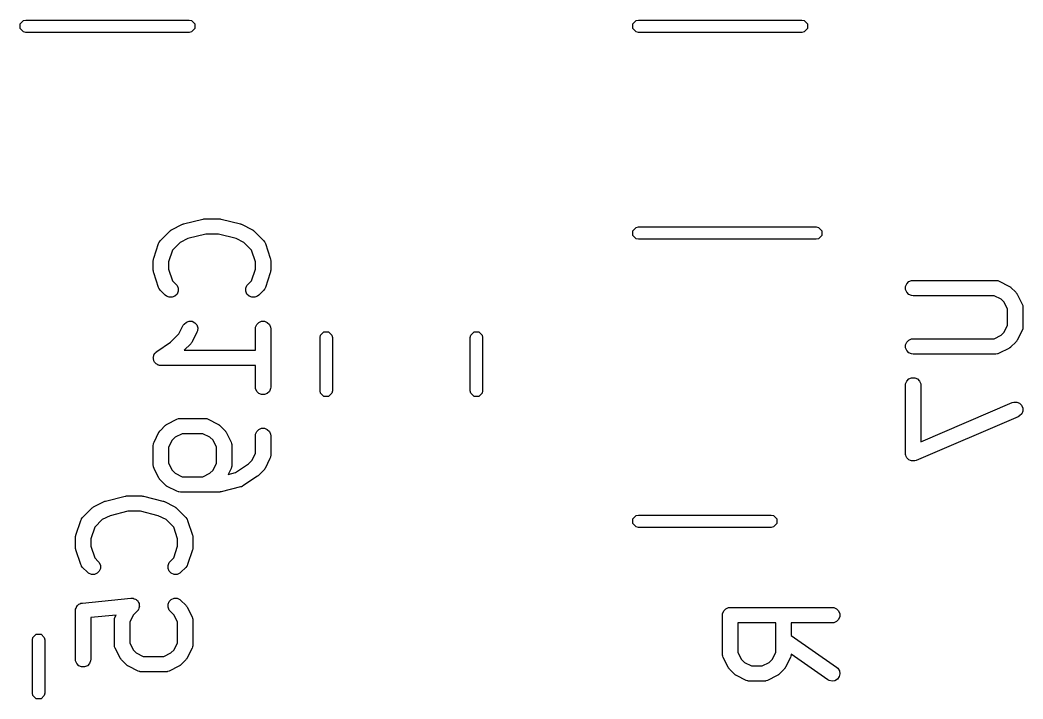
# Model space of a CAD drawing. Header units: inches. Extents: x 0.27 to 2.89, y 0.32 to 2.19.
# Drawn here: x 2.0388 to 2.4254, y 1.3615 to 1.6231 of the extents above; entities that cross this region are included whole.
import ezdxf

# ---------------------------------------------------------------- set-up
doc = ezdxf.new("R2010")
doc.units = ezdxf.units.IN
doc.header["$MEASUREMENT"] = 0
doc.layers.add('BLACK', color=250, linetype='CONTINUOUS')

msp = doc.modelspace()

# ---------------------------------------------------------------- linework, layer by layer
at = {"layer": 'BLACK', "linetype": 'CONTINUOUS'}
for p, q in [((2.03876, 1.62163), (2.04004, 1.62291)), ((2.03876, 1.61982), (2.03876, 1.62163)), ((2.04004, 1.62291), (2.04094, 1.62309)), ((2.04094, 1.62309), (2.10394, 1.62309)), ((2.10394, 1.62309), (2.10484, 1.62291)), ((2.10484, 1.62291), (2.10612, 1.62163)), ((2.10612, 1.62163), (2.10612, 1.61982)), ((2.27498, 1.62163), (2.27626, 1.62291)), ((2.27498, 1.61982), (2.27498, 1.62163)), ((2.27626, 1.62291), (2.27717, 1.62309)), ((2.27717, 1.62309), (2.34016, 1.62309)), ((2.34016, 1.62309), (2.34106, 1.62291)), ((2.34106, 1.62291), (2.34234, 1.62163)), ((2.34234, 1.62163), (2.34234, 1.61982)), ((2.04004, 1.61854), (2.03876, 1.61982)), ((2.04094, 1.61836), (2.04004, 1.61854)), ((2.10394, 1.61836), (2.04094, 1.61836)), ((2.10484, 1.61854), (2.10394, 1.61836)), ((2.10612, 1.61982), (2.10484, 1.61854)), ((2.27626, 1.61854), (2.27498, 1.61982)), ((2.27717, 1.61836), (2.27626, 1.61854)), ((2.34016, 1.61836), (2.27717, 1.61836)), ((2.34106, 1.61854), (2.34016, 1.61836)), ((2.34234, 1.61982), (2.34106, 1.61854)), ((2.09738, 1.54243), (2.10113, 1.54431)), ((2.10113, 1.54431), (2.10117, 1.54432)), ((2.10117, 1.54432), (2.10119, 1.54433)), ((2.10119, 1.54433), (2.10143, 1.54442)), ((2.10143, 1.54442), (2.10167, 1.54451)), ((2.10167, 1.54451), (2.10169, 1.54451)), ((2.10169, 1.54451), (2.10174, 1.54453)), ((2.10174, 1.54453), (2.10924, 1.5464)), ((2.10924, 1.5464), (2.10934, 1.54642)), ((2.10934, 1.54642), (2.10938, 1.54644)), ((2.10938, 1.54644), (2.10959, 1.54646)), ((2.10959, 1.54646), (2.10981, 1.54649)), ((2.10981, 1.54649), (2.10985, 1.54648)), ((2.10985, 1.54648), (2.10995, 1.54649)), ((2.10995, 1.54649), (2.11558, 1.54649)), ((2.11558, 1.54649), (2.11568, 1.54648)), ((2.11568, 1.54648), (2.11572, 1.54649)), ((2.11572, 1.54649), (2.11594, 1.54646)), ((2.11594, 1.54646), (2.11615, 1.54644)), ((2.11615, 1.54644), (2.11619, 1.54642)), ((2.11619, 1.54642), (2.11629, 1.5464)), ((2.11629, 1.5464), (2.12379, 1.54453)), ((2.12379, 1.54453), (2.12383, 1.54451)), ((2.12383, 1.54451), (2.12386, 1.54451)), ((2.12386, 1.54451), (2.1241, 1.54442)), ((2.1241, 1.54442), (2.12434, 1.54433)), ((2.12434, 1.54433), (2.12435, 1.54432)), ((2.12435, 1.54432), (2.1244, 1.54431)), ((2.1244, 1.54431), (2.12815, 1.54243)), ((2.27497, 1.54192), (2.27625, 1.5432)), ((2.27625, 1.5432), (2.27715, 1.54338)), ((2.27715, 1.54338), (2.34565, 1.54338)), ((2.34565, 1.54338), (2.34656, 1.5432)), ((2.34656, 1.5432), (2.34784, 1.54192)), ((2.09287, 1.53813), (2.09662, 1.54188)), ((2.09662, 1.54188), (2.09684, 1.54206)), ((2.09684, 1.54206), (2.09689, 1.54212)), ((2.09689, 1.54212), (2.09698, 1.54218)), ((2.09698, 1.54218), (2.09706, 1.54225)), ((2.09706, 1.54225), (2.09714, 1.54228)), ((2.09714, 1.54228), (2.09738, 1.54243)), ((2.10348, 1.53888), (2.10045, 1.53736)), ((2.11032, 1.54059), (2.10348, 1.53888)), ((2.11521, 1.54059), (2.11032, 1.54059)), ((2.12205, 1.53888), (2.11521, 1.54059)), ((2.12508, 1.53736), (2.12205, 1.53888)), ((2.12815, 1.54243), (2.12839, 1.54228)), ((2.12839, 1.54228), (2.12847, 1.54225)), ((2.12847, 1.54225), (2.12855, 1.54218)), ((2.12855, 1.54218), (2.12864, 1.54212)), ((2.12864, 1.54212), (2.12869, 1.54206)), ((2.12869, 1.54206), (2.12891, 1.54188)), ((2.12891, 1.54188), (2.13266, 1.53813)), ((2.27497, 1.54011), (2.27497, 1.54192)), ((2.27625, 1.53883), (2.27497, 1.54011)), ((2.27715, 1.53865), (2.27625, 1.53883)), ((2.34656, 1.53883), (2.34565, 1.53865)), ((2.34784, 1.54011), (2.34656, 1.53883)), ((2.34784, 1.54192), (2.34784, 1.54011)), ((2.09028, 1.53135), (2.09215, 1.53697)), ((2.09215, 1.53697), (2.09239, 1.5375)), ((2.09239, 1.5375), (2.09246, 1.53758)), ((2.09246, 1.53758), (2.0925, 1.53768)), ((2.0925, 1.53768), (2.09287, 1.53813)), ((2.10045, 1.53736), (2.09754, 1.53445)), ((2.12799, 1.53445), (2.12508, 1.53736)), ((2.13266, 1.53813), (2.13303, 1.53768)), ((2.13303, 1.53768), (2.13307, 1.53758)), ((2.13307, 1.53758), (2.13314, 1.5375)), ((2.13314, 1.5375), (2.13338, 1.53697)), ((2.13338, 1.53697), (2.13525, 1.53135)), ((2.34565, 1.53865), (2.27715, 1.53865)), ((2.09021, 1.53106), (2.09028, 1.53135)), ((2.09754, 1.53445), (2.09603, 1.52994)), ((2.1295, 1.52994), (2.12799, 1.53445)), ((2.13525, 1.53135), (2.13532, 1.53106)), ((2.09013, 1.53042), (2.09016, 1.53071)), ((2.09013, 1.52667), (2.09013, 1.53042)), ((2.09015, 1.53079), (2.09017, 1.53089)), ((2.09016, 1.53071), (2.09015, 1.53079)), ((2.09017, 1.53089), (2.09018, 1.53099)), ((2.09018, 1.53099), (2.09021, 1.53106)), ((2.09603, 1.52994), (2.09603, 1.52715)), ((2.1295, 1.52715), (2.1295, 1.52994)), ((2.13532, 1.53106), (2.13535, 1.53099)), ((2.13535, 1.53099), (2.13536, 1.53089)), ((2.13536, 1.53089), (2.13538, 1.53079)), ((2.13538, 1.53079), (2.13537, 1.53071)), ((2.13537, 1.53071), (2.1354, 1.53042)), ((2.1354, 1.53042), (2.1354, 1.52667)), ((2.09016, 1.52638), (2.09013, 1.52667)), ((2.09015, 1.5263), (2.09016, 1.52638)), ((2.09017, 1.5262), (2.09015, 1.5263)), ((2.09018, 1.52609), (2.09017, 1.5262)), ((2.09021, 1.52602), (2.09018, 1.52609)), ((2.09028, 1.52573), (2.09021, 1.52602)), ((2.09215, 1.52011), (2.09028, 1.52573)), ((2.09603, 1.52715), (2.09754, 1.52264)), ((2.12799, 1.52264), (2.1295, 1.52715)), ((2.13525, 1.52573), (2.13338, 1.52011)), ((2.13532, 1.52602), (2.13525, 1.52573)), ((2.13535, 1.52609), (2.13532, 1.52602)), ((2.13536, 1.5262), (2.13535, 1.52609)), ((2.13538, 1.5263), (2.13536, 1.5262)), ((2.1354, 1.52667), (2.13537, 1.52638)), ((2.13537, 1.52638), (2.13538, 1.5263)), ((2.09239, 1.51958), (2.09215, 1.52011)), ((2.09246, 1.5195), (2.09239, 1.51958)), ((2.0925, 1.5194), (2.09246, 1.5195)), ((2.09754, 1.52264), (2.09892, 1.52126)), ((2.09892, 1.52126), (2.09928, 1.52081)), ((2.09928, 1.52081), (2.09973, 1.51974)), ((2.09973, 1.51974), (2.09973, 1.51859)), ((2.1258, 1.51974), (2.12624, 1.52081)), ((2.1258, 1.51859), (2.1258, 1.51974)), ((2.12624, 1.52081), (2.12661, 1.52126)), ((2.12661, 1.52126), (2.12799, 1.52264)), ((2.13307, 1.5195), (2.13303, 1.5194)), ((2.13314, 1.51958), (2.13307, 1.5195)), ((2.13338, 1.52011), (2.13314, 1.51958)), ((2.38018, 1.52043), (2.38062, 1.5215)), ((2.38018, 1.51928), (2.38018, 1.52043)), ((2.38062, 1.5215), (2.38144, 1.52231)), ((2.38144, 1.52231), (2.3825, 1.52275)), ((2.3825, 1.52275), (2.38308, 1.52281)), ((2.38308, 1.52281), (2.41495, 1.52281)), ((2.41495, 1.52281), (2.41553, 1.52275)), ((2.41553, 1.52275), (2.41562, 1.52271)), ((2.41562, 1.52271), (2.41573, 1.5227)), ((2.41573, 1.5227), (2.41627, 1.5225)), ((2.41627, 1.5225), (2.42002, 1.52062)), ((2.42002, 1.52062), (2.42027, 1.52046)), ((2.42027, 1.52046), (2.42034, 1.52043)), ((2.42034, 1.52043), (2.42042, 1.52037)), ((2.42042, 1.52037), (2.42051, 1.52031)), ((2.42051, 1.52031), (2.42056, 1.52025)), ((2.42056, 1.52025), (2.42079, 1.52007)), ((2.42079, 1.52007), (2.42266, 1.51819)), ((2.09287, 1.51895), (2.0925, 1.5194)), ((2.09474, 1.51708), (2.09287, 1.51895)), ((2.09519, 1.51671), (2.09474, 1.51708)), ((2.09625, 1.51627), (2.09519, 1.51671)), ((2.09741, 1.51627), (2.09625, 1.51627)), ((2.09847, 1.51671), (2.09741, 1.51627)), ((2.09928, 1.51753), (2.09847, 1.51671)), ((2.09973, 1.51859), (2.09928, 1.51753)), ((2.12624, 1.51753), (2.1258, 1.51859)), ((2.12706, 1.51671), (2.12624, 1.51753)), ((2.12812, 1.51627), (2.12706, 1.51671)), ((2.12928, 1.51627), (2.12812, 1.51627)), ((2.13034, 1.51671), (2.12928, 1.51627)), ((2.13079, 1.51708), (2.13034, 1.51671)), ((2.13266, 1.51895), (2.13079, 1.51708)), ((2.13303, 1.5194), (2.13266, 1.51895)), ((2.38062, 1.51821), (2.38018, 1.51928)), ((2.38144, 1.5174), (2.38062, 1.51821)), ((2.3825, 1.51696), (2.38144, 1.5174)), ((2.38308, 1.5169), (2.3825, 1.51696)), ((2.41425, 1.5169), (2.38308, 1.5169)), ((2.41695, 1.51555), (2.41425, 1.5169)), ((2.42266, 1.51819), (2.42285, 1.51797)), ((2.42285, 1.51797), (2.42291, 1.51792)), ((2.42291, 1.51792), (2.42296, 1.51783)), ((2.42296, 1.51783), (2.42303, 1.51775)), ((2.42303, 1.51775), (2.42306, 1.51767)), ((2.42306, 1.51767), (2.42322, 1.51743)), ((2.42322, 1.51743), (2.42509, 1.51368)), ((2.41815, 1.51436), (2.41695, 1.51555)), ((2.4195, 1.51166), (2.41815, 1.51436)), ((2.42509, 1.51368), (2.4253, 1.51314)), ((2.4253, 1.51314), (2.4253, 1.51303)), ((2.4253, 1.51303), (2.42535, 1.51293)), ((2.42535, 1.51293), (2.4254, 1.51236)), ((2.4254, 1.51236), (2.4254, 1.50486)), ((2.4195, 1.50555), (2.4195, 1.51166)), ((2.10003, 1.50217), (2.10169, 1.50549)), ((2.10169, 1.50549), (2.102, 1.50598)), ((2.102, 1.50598), (2.10287, 1.50673)), ((2.10287, 1.50673), (2.10396, 1.5071)), ((2.10396, 1.5071), (2.10511, 1.50702)), ((2.10511, 1.50702), (2.10614, 1.5065)), ((2.10614, 1.5065), (2.10689, 1.50563)), ((2.10689, 1.50563), (2.10726, 1.50454)), ((2.10726, 1.50454), (2.10718, 1.50339)), ((2.1295, 1.50417), (2.12955, 1.50475)), ((2.1295, 1.49587), (2.1295, 1.50417)), ((2.12955, 1.50475), (2.12999, 1.50581)), ((2.12999, 1.50581), (2.13081, 1.50662)), ((2.13081, 1.50662), (2.13187, 1.50707)), ((2.13187, 1.50707), (2.13303, 1.50707)), ((2.13303, 1.50707), (2.13409, 1.50662)), ((2.13409, 1.50662), (2.1349, 1.50581)), ((2.1349, 1.50581), (2.13535, 1.50475)), ((2.13535, 1.50475), (2.1354, 1.50417)), ((2.1354, 1.50417), (2.1354, 1.48167)), ((2.41815, 1.50286), (2.4195, 1.50555)), ((2.4253, 1.50408), (2.42509, 1.50354)), ((2.42535, 1.50428), (2.4253, 1.50418)), ((2.4253, 1.50418), (2.4253, 1.50408)), ((2.4254, 1.50486), (2.42535, 1.50428)), ((2.09682, 1.49897), (2.10003, 1.50217)), ((2.10697, 1.50285), (2.10509, 1.4991)), ((2.10718, 1.50339), (2.10697, 1.50285)), ((2.15444, 1.50079), (2.15462, 1.50169)), ((2.15444, 1.48022), (2.15444, 1.50079)), ((2.15462, 1.50169), (2.1559, 1.50297)), ((2.1559, 1.50297), (2.15771, 1.50297)), ((2.15771, 1.50297), (2.15899, 1.50169)), ((2.15899, 1.50169), (2.15917, 1.50079)), ((2.15917, 1.50079), (2.15917, 1.48022)), ((2.21231, 1.50079), (2.21249, 1.50169)), ((2.21231, 1.48022), (2.21231, 1.50079)), ((2.21249, 1.50169), (2.21377, 1.50297)), ((2.21377, 1.50297), (2.21558, 1.50297)), ((2.21558, 1.50297), (2.21686, 1.50169)), ((2.21686, 1.50169), (2.21704, 1.50079)), ((2.21704, 1.50079), (2.21704, 1.48022)), ((2.38144, 1.49981), (2.3825, 1.50025)), ((2.3825, 1.50025), (2.38308, 1.50031)), ((2.38308, 1.50031), (2.41425, 1.50031)), ((2.41425, 1.50031), (2.41695, 1.50166)), ((2.41695, 1.50166), (2.41815, 1.50286)), ((2.42509, 1.50354), (2.42322, 1.49979)), ((2.09144, 1.49538), (2.09682, 1.49897)), ((2.10454, 1.49833), (2.10208, 1.49587)), ((2.10473, 1.49856), (2.10454, 1.49833)), ((2.10479, 1.49861), (2.10473, 1.49856)), ((2.10484, 1.4987), (2.10479, 1.49861)), ((2.10491, 1.49878), (2.10484, 1.4987)), ((2.10494, 1.49885), (2.10491, 1.49878)), ((2.10509, 1.4991), (2.10494, 1.49885)), ((2.38018, 1.49793), (2.38062, 1.499)), ((2.38018, 1.49678), (2.38018, 1.49793)), ((2.38062, 1.49572), (2.38018, 1.49678)), ((2.38062, 1.499), (2.38144, 1.49981)), ((2.42002, 1.49659), (2.41627, 1.49472)), ((2.42027, 1.49675), (2.42002, 1.49659)), ((2.42034, 1.49678), (2.42027, 1.49675)), ((2.42042, 1.49684), (2.42034, 1.49678)), ((2.42051, 1.4969), (2.42042, 1.49684)), ((2.42056, 1.49696), (2.42051, 1.4969)), ((2.42079, 1.49714), (2.42056, 1.49696)), ((2.42266, 1.49902), (2.42079, 1.49714)), ((2.42285, 1.49925), (2.42266, 1.49902)), ((2.42291, 1.4993), (2.42285, 1.49925)), ((2.42296, 1.49939), (2.42291, 1.4993)), ((2.42303, 1.49947), (2.42296, 1.49939)), ((2.42306, 1.49954), (2.42303, 1.49947)), ((2.42322, 1.49979), (2.42306, 1.49954)), ((2.09013, 1.49292), (2.09018, 1.49321)), ((2.09018, 1.49264), (2.09013, 1.49292)), ((2.09018, 1.4935), (2.0903, 1.49377)), ((2.09018, 1.49321), (2.09018, 1.4935)), ((2.09018, 1.49234), (2.09018, 1.49264)), ((2.0903, 1.49377), (2.09035, 1.49405)), ((2.09035, 1.49405), (2.09051, 1.49429)), ((2.09051, 1.49429), (2.09062, 1.49456)), ((2.09062, 1.49456), (2.09083, 1.49477)), ((2.09083, 1.49477), (2.09099, 1.49501)), ((2.09099, 1.49501), (2.09144, 1.49537)), ((2.09144, 1.49537), (2.09144, 1.49538)), ((2.09144, 1.49538), (2.09144, 1.49538)), ((2.09144, 1.49538), (2.09144, 1.49538)), ((2.10208, 1.49587), (2.1295, 1.49587)), ((2.38144, 1.4949), (2.38062, 1.49572)), ((2.3825, 1.49446), (2.38144, 1.4949)), ((2.38308, 1.4944), (2.3825, 1.49446)), ((2.41495, 1.4944), (2.38308, 1.4944)), ((2.41553, 1.49446), (2.41495, 1.4944)), ((2.41562, 1.4945), (2.41553, 1.49446)), ((2.41573, 1.49451), (2.41562, 1.4945)), ((2.41627, 1.49472), (2.41573, 1.49451)), ((2.09029, 1.49208), (2.09018, 1.49234)), ((2.09035, 1.49179), (2.09029, 1.49208)), ((2.09051, 1.49155), (2.09035, 1.49179)), ((2.09062, 1.49128), (2.09051, 1.49155)), ((2.09083, 1.49108), (2.09062, 1.49128)), ((2.09099, 1.49084), (2.09083, 1.49108)), ((2.09123, 1.49067), (2.09099, 1.49084)), ((2.09144, 1.49047), (2.09123, 1.49067)), ((2.09171, 1.49036), (2.09144, 1.49047)), ((2.09195, 1.49019), (2.09171, 1.49036)), ((2.09223, 1.49014), (2.09195, 1.49019)), ((2.0925, 1.49002), (2.09223, 1.49014)), ((2.09307, 1.48997), (2.0925, 1.49002)), ((2.09308, 1.48997), (2.09307, 1.48997)), ((2.1295, 1.48997), (2.09308, 1.48997)), ((2.09308, 1.48997), (2.09308, 1.48997)), ((2.09308, 1.48997), (2.09308, 1.48997)), ((2.1295, 1.48167), (2.1295, 1.48997)), ((2.38062, 1.484), (2.38144, 1.48481)), ((2.38144, 1.48481), (2.3825, 1.48526)), ((2.3825, 1.48526), (2.38366, 1.48526)), ((2.38366, 1.48526), (2.38472, 1.48481)), ((2.38472, 1.48481), (2.38553, 1.484)), ((2.12955, 1.4811), (2.1295, 1.48167)), ((2.12999, 1.48003), (2.12955, 1.4811)), ((2.13535, 1.4811), (2.1349, 1.48003)), ((2.1354, 1.48167), (2.13535, 1.4811)), ((2.38013, 1.48236), (2.38018, 1.48294)), ((2.38013, 1.45611), (2.38013, 1.48236)), ((2.38018, 1.48294), (2.38062, 1.484)), ((2.38553, 1.484), (2.38598, 1.48294)), ((2.38598, 1.48294), (2.38603, 1.48236)), ((2.38603, 1.48236), (2.38603, 1.46059)), ((2.13081, 1.47922), (2.12999, 1.48003)), ((2.13187, 1.47878), (2.13081, 1.47922)), ((2.13303, 1.47878), (2.13187, 1.47878)), ((2.13409, 1.47922), (2.13303, 1.47878)), ((2.1349, 1.48003), (2.13409, 1.47922)), ((2.15462, 1.47931), (2.15444, 1.48022)), ((2.1559, 1.47804), (2.15462, 1.47931)), ((2.15771, 1.47804), (2.1559, 1.47804)), ((2.15899, 1.47931), (2.15771, 1.47804)), ((2.15917, 1.48022), (2.15899, 1.47931)), ((2.21249, 1.47931), (2.21231, 1.48022)), ((2.21377, 1.47804), (2.21249, 1.47931)), ((2.21558, 1.47804), (2.21377, 1.47804)), ((2.21686, 1.47931), (2.21558, 1.47804)), ((2.21704, 1.48022), (2.21686, 1.47931)), ((2.38603, 1.46059), (2.42129, 1.4757)), ((2.42129, 1.4757), (2.42184, 1.47587)), ((2.42184, 1.47587), (2.42299, 1.47589)), ((2.42299, 1.47589), (2.42406, 1.47546)), ((2.42406, 1.47546), (2.42488, 1.47466)), ((2.42488, 1.47466), (2.42534, 1.4736)), ((2.42534, 1.4736), (2.42535, 1.47244)), ((2.09551, 1.46744), (2.09926, 1.46932)), ((2.09926, 1.46932), (2.0998, 1.46952)), ((2.0998, 1.46952), (2.0999, 1.46953)), ((2.0999, 1.46953), (2.1, 1.46957)), ((2.1, 1.46957), (2.10058, 1.46963)), ((2.10058, 1.46963), (2.10995, 1.46963)), ((2.10995, 1.46963), (2.11053, 1.46957)), ((2.11053, 1.46957), (2.11063, 1.46953)), ((2.11063, 1.46953), (2.11073, 1.46952)), ((2.11073, 1.46952), (2.11127, 1.46932)), ((2.11127, 1.46932), (2.11502, 1.46744)), ((2.42361, 1.47027), (2.38424, 1.4534)), ((2.42412, 1.47055), (2.42361, 1.47027)), ((2.42492, 1.47137), (2.42412, 1.47055)), ((2.42535, 1.47244), (2.42492, 1.47137)), ((2.09287, 1.46501), (2.09474, 1.46689)), ((2.09474, 1.46689), (2.09497, 1.46707)), ((2.09497, 1.46707), (2.09502, 1.46713)), ((2.09502, 1.46713), (2.09511, 1.46719)), ((2.09511, 1.46719), (2.09519, 1.46725)), ((2.09519, 1.46725), (2.09526, 1.46728)), ((2.09526, 1.46728), (2.09551, 1.46744)), ((2.11502, 1.46744), (2.11527, 1.46728)), ((2.11527, 1.46728), (2.11534, 1.46725)), ((2.11534, 1.46725), (2.11542, 1.46719)), ((2.11542, 1.46719), (2.11551, 1.46713)), ((2.11551, 1.46713), (2.11556, 1.46707)), ((2.11556, 1.46707), (2.11579, 1.46689)), ((2.11579, 1.46689), (2.11766, 1.46501)), ((2.12999, 1.46457), (2.13081, 1.46538)), ((2.13081, 1.46538), (2.13187, 1.46582)), ((2.13187, 1.46582), (2.13303, 1.46582)), ((2.13303, 1.46582), (2.13409, 1.46538)), ((2.13409, 1.46538), (2.1349, 1.46457)), ((2.09044, 1.4605), (2.09231, 1.46425)), ((2.09231, 1.46425), (2.09247, 1.46449)), ((2.09247, 1.46449), (2.0925, 1.46457)), ((2.0925, 1.46457), (2.09257, 1.46465)), ((2.09257, 1.46465), (2.09262, 1.46474)), ((2.09262, 1.46474), (2.09268, 1.46479)), ((2.09268, 1.46479), (2.09287, 1.46501)), ((2.09858, 1.46237), (2.09738, 1.46118)), ((2.10128, 1.46372), (2.09858, 1.46237)), ((2.10926, 1.46372), (2.10128, 1.46372)), ((2.11195, 1.46237), (2.10926, 1.46372)), ((2.11315, 1.46118), (2.11195, 1.46237)), ((2.11766, 1.46501), (2.11785, 1.46479)), ((2.11785, 1.46479), (2.11791, 1.46474)), ((2.11791, 1.46474), (2.11797, 1.46465)), ((2.11797, 1.46465), (2.11803, 1.46457)), ((2.11803, 1.46457), (2.11806, 1.46449)), ((2.11806, 1.46449), (2.11822, 1.46425)), ((2.11822, 1.46425), (2.12009, 1.4605)), ((2.1295, 1.46292), (2.12955, 1.4635)), ((2.1295, 1.45612), (2.1295, 1.46292)), ((2.12955, 1.4635), (2.12999, 1.46457)), ((2.1349, 1.46457), (2.13535, 1.4635)), ((2.13535, 1.4635), (2.1354, 1.46292)), ((2.1354, 1.46292), (2.1354, 1.45543)), ((2.09013, 1.45918), (2.09018, 1.45975)), ((2.09013, 1.45168), (2.09013, 1.45918)), ((2.09018, 1.45975), (2.09022, 1.45985)), ((2.09022, 1.45985), (2.09023, 1.45995)), ((2.09023, 1.45995), (2.09044, 1.4605)), ((2.09738, 1.46118), (2.09603, 1.45848)), ((2.09603, 1.45848), (2.09603, 1.45237)), ((2.1145, 1.45848), (2.11315, 1.46118)), ((2.1145, 1.45237), (2.1145, 1.45848)), ((2.12009, 1.4605), (2.1203, 1.45995)), ((2.1203, 1.45995), (2.12031, 1.45985)), ((2.12031, 1.45985), (2.12035, 1.45975)), ((2.12035, 1.45975), (2.1204, 1.45918)), ((2.1204, 1.45918), (2.1204, 1.45168)), ((2.12815, 1.45343), (2.1295, 1.45612)), ((2.13509, 1.45411), (2.13322, 1.45036)), ((2.1353, 1.45465), (2.13509, 1.45411)), ((2.13535, 1.45485), (2.1353, 1.45475)), ((2.1353, 1.45475), (2.1353, 1.45465)), ((2.1354, 1.45543), (2.13535, 1.45485)), ((2.38018, 1.45554), (2.38013, 1.45611)), ((2.38019, 1.45552), (2.38018, 1.45554)), ((2.38019, 1.4555), (2.38019, 1.45552)), ((2.38041, 1.45499), (2.38019, 1.4555)), ((2.38062, 1.45447), (2.38041, 1.45499)), ((2.38064, 1.45446), (2.38062, 1.45447)), ((2.38064, 1.45444), (2.38064, 1.45446)), ((2.38104, 1.45405), (2.38064, 1.45444)), ((2.38144, 1.45366), (2.38104, 1.45405)), ((2.09018, 1.4511), (2.09013, 1.45168)), ((2.09022, 1.451), (2.09018, 1.4511)), ((2.09023, 1.4509), (2.09022, 1.451)), ((2.09044, 1.45036), (2.09023, 1.4509)), ((2.09231, 1.44661), (2.09044, 1.45036)), ((2.09603, 1.45237), (2.09738, 1.44968)), ((2.11315, 1.44968), (2.1145, 1.45237)), ((2.12009, 1.45036), (2.11895, 1.44806)), ((2.1203, 1.4509), (2.12009, 1.45036)), ((2.12031, 1.451), (2.1203, 1.4509)), ((2.12035, 1.4511), (2.12031, 1.451)), ((2.1204, 1.45168), (2.12035, 1.4511)), ((2.12186, 1.44879), (2.12682, 1.4521)), ((2.12682, 1.4521), (2.12815, 1.45343)), ((2.13296, 1.44995), (2.13291, 1.44987)), ((2.13303, 1.45004), (2.13296, 1.44995)), ((2.13306, 1.45011), (2.13303, 1.45004)), ((2.13322, 1.45036), (2.13306, 1.45011)), ((2.38146, 1.45365), (2.38144, 1.45366)), ((2.38147, 1.45364), (2.38146, 1.45365)), ((2.38199, 1.45343), (2.38147, 1.45364)), ((2.3825, 1.45322), (2.38199, 1.45343)), ((2.38252, 1.45322), (2.3825, 1.45322)), ((2.38254, 1.45321), (2.38252, 1.45322)), ((2.3831, 1.45322), (2.38254, 1.45321)), ((2.38366, 1.45322), (2.3831, 1.45322)), ((2.38367, 1.45322), (2.38366, 1.45322)), ((2.38369, 1.45322), (2.38367, 1.45322)), ((2.38424, 1.4534), (2.38369, 1.45322)), ((2.09247, 1.44636), (2.09231, 1.44661)), ((2.0925, 1.44629), (2.09247, 1.44636)), ((2.09257, 1.44621), (2.0925, 1.44629)), ((2.09262, 1.44612), (2.09257, 1.44621)), ((2.09268, 1.44606), (2.09262, 1.44612)), ((2.09287, 1.44584), (2.09268, 1.44606)), ((2.09738, 1.44968), (2.09858, 1.44848)), ((2.09858, 1.44848), (2.10128, 1.44713)), ((2.10128, 1.44713), (2.10926, 1.44713)), ((2.10926, 1.44713), (2.11195, 1.44848)), ((2.11195, 1.44848), (2.11315, 1.44968)), ((2.11895, 1.44806), (2.12186, 1.44879)), ((2.13034, 1.44734), (2.12471, 1.44359)), ((2.13056, 1.44753), (2.13034, 1.44735)), ((2.13034, 1.44735), (2.13034, 1.44735)), ((2.13034, 1.44735), (2.13034, 1.44734)), ((2.13079, 1.44771), (2.13056, 1.44753)), ((2.13266, 1.44959), (2.13079, 1.44771)), ((2.13079, 1.44771), (2.13079, 1.44771)), ((2.13079, 1.44771), (2.13079, 1.44771)), ((2.13285, 1.44981), (2.13266, 1.44959)), ((2.13291, 1.44987), (2.13285, 1.44981)), ((2.09474, 1.44396), (2.09287, 1.44584)), ((2.09497, 1.44378), (2.09474, 1.44396)), ((2.09502, 1.44372), (2.09497, 1.44378)), ((2.09511, 1.44366), (2.09502, 1.44372)), ((2.09519, 1.4436), (2.09511, 1.44366)), ((2.09526, 1.44357), (2.09519, 1.4436)), ((2.09551, 1.44341), (2.09526, 1.44357)), ((2.09926, 1.44154), (2.09551, 1.44341)), ((2.12379, 1.44319), (2.11629, 1.44131)), ((2.12413, 1.44331), (2.12379, 1.44319)), ((2.1242, 1.44332), (2.12413, 1.44331)), ((2.12427, 1.44336), (2.1242, 1.44332)), ((2.12434, 1.44338), (2.12427, 1.44336)), ((2.1244, 1.44343), (2.12434, 1.44338)), ((2.12471, 1.44359), (2.1244, 1.44343)), ((2.07174, 1.43778), (2.07924, 1.43966)), ((2.07924, 1.43966), (2.07934, 1.43967)), ((2.07934, 1.43967), (2.07938, 1.43969)), ((2.07938, 1.43969), (2.07959, 1.43971)), ((2.07959, 1.43971), (2.07981, 1.43974)), ((2.07981, 1.43974), (2.07985, 1.43973)), ((2.07985, 1.43973), (2.07995, 1.43974)), ((2.07995, 1.43974), (2.08558, 1.43974)), ((2.08558, 1.43974), (2.08568, 1.43973)), ((2.08568, 1.43973), (2.08572, 1.43974)), ((2.08572, 1.43974), (2.08594, 1.43971)), ((2.08594, 1.43971), (2.08615, 1.43969)), ((2.08615, 1.43969), (2.08619, 1.43967)), ((2.08619, 1.43967), (2.08629, 1.43966)), ((2.08629, 1.43966), (2.09379, 1.43778)), ((2.0998, 1.44133), (2.09926, 1.44154)), ((2.0999, 1.44132), (2.0998, 1.44133)), ((2.1, 1.44128), (2.0999, 1.44132)), ((2.10058, 1.44122), (2.1, 1.44128)), ((2.11558, 1.44122), (2.10058, 1.44122)), ((2.11568, 1.44123), (2.11558, 1.44122)), ((2.11572, 1.44123), (2.11568, 1.44123)), ((2.11594, 1.44126), (2.11572, 1.44123)), ((2.11615, 1.44128), (2.11594, 1.44126)), ((2.11619, 1.4413), (2.11615, 1.44128)), ((2.11629, 1.44131), (2.11619, 1.4413)), ((2.06287, 1.43138), (2.06662, 1.43513)), ((2.06662, 1.43513), (2.06684, 1.43532)), ((2.06684, 1.43532), (2.06689, 1.43538)), ((2.06689, 1.43538), (2.06698, 1.43543)), ((2.06698, 1.43543), (2.06706, 1.4355)), ((2.06706, 1.4355), (2.06714, 1.43553)), ((2.06714, 1.43553), (2.06738, 1.43568)), ((2.06738, 1.43568), (2.07113, 1.43756)), ((2.07113, 1.43756), (2.07117, 1.43757)), ((2.07117, 1.43757), (2.07119, 1.43759)), ((2.07119, 1.43759), (2.07143, 1.43767)), ((2.07143, 1.43767), (2.07167, 1.43777)), ((2.07167, 1.43777), (2.07169, 1.43777)), ((2.07169, 1.43777), (2.07174, 1.43778)), ((2.09379, 1.43778), (2.09383, 1.43777)), ((2.09383, 1.43777), (2.09386, 1.43777)), ((2.09386, 1.43777), (2.09409, 1.43767)), ((2.09409, 1.43767), (2.09434, 1.43759)), ((2.09434, 1.43759), (2.09435, 1.43757)), ((2.09435, 1.43757), (2.0944, 1.43756)), ((2.0944, 1.43756), (2.09815, 1.43568)), ((2.09815, 1.43568), (2.09839, 1.43553)), ((2.09839, 1.43553), (2.09847, 1.4355)), ((2.09847, 1.4355), (2.09855, 1.43543)), ((2.09855, 1.43543), (2.09864, 1.43538)), ((2.09864, 1.43538), (2.09869, 1.43532)), ((2.09869, 1.43532), (2.09891, 1.43513)), ((2.09891, 1.43513), (2.10266, 1.43138)), ((2.06215, 1.43023), (2.06239, 1.43076)), ((2.06239, 1.43076), (2.06246, 1.43084)), ((2.06246, 1.43084), (2.0625, 1.43093)), ((2.0625, 1.43093), (2.06287, 1.43138)), ((2.07045, 1.43062), (2.06754, 1.4277)), ((2.07348, 1.43213), (2.07045, 1.43062)), ((2.08032, 1.43384), (2.07348, 1.43213)), ((2.08521, 1.43384), (2.08032, 1.43384)), ((2.09205, 1.43213), (2.08521, 1.43384)), ((2.09508, 1.43062), (2.09205, 1.43213)), ((2.09799, 1.4277), (2.09508, 1.43062)), ((2.10266, 1.43138), (2.10303, 1.43093)), ((2.10303, 1.43093), (2.10307, 1.43084)), ((2.10307, 1.43084), (2.10314, 1.43076)), ((2.10314, 1.43076), (2.10338, 1.43023)), ((2.27497, 1.4309), (2.27625, 1.43217)), ((2.27497, 1.42909), (2.27497, 1.4309)), ((2.27625, 1.43217), (2.27715, 1.43235)), ((2.27715, 1.43235), (2.32833, 1.43235)), ((2.32833, 1.43235), (2.32923, 1.43217)), ((2.32923, 1.43217), (2.33051, 1.4309)), ((2.33051, 1.4309), (2.33051, 1.42909)), ((2.06028, 1.4246), (2.06215, 1.43023)), ((2.06754, 1.4277), (2.06603, 1.42319)), ((2.0995, 1.42319), (2.09799, 1.4277)), ((2.10338, 1.43023), (2.10525, 1.4246)), ((2.27625, 1.42781), (2.27497, 1.42909)), ((2.27715, 1.42763), (2.27625, 1.42781)), ((2.32833, 1.42763), (2.27715, 1.42763)), ((2.32923, 1.42781), (2.32833, 1.42763)), ((2.33051, 1.42909), (2.32923, 1.42781)), ((2.06013, 1.42367), (2.06016, 1.42396)), ((2.06013, 1.41992), (2.06013, 1.42367)), ((2.06015, 1.42404), (2.06017, 1.42414)), ((2.06016, 1.42396), (2.06015, 1.42404)), ((2.06017, 1.42414), (2.06018, 1.42424)), ((2.06018, 1.42424), (2.06021, 1.42432)), ((2.06021, 1.42432), (2.06028, 1.4246)), ((2.06603, 1.42319), (2.06603, 1.4204)), ((2.0995, 1.4204), (2.0995, 1.42319)), ((2.10525, 1.4246), (2.10532, 1.42432)), ((2.10532, 1.42432), (2.10535, 1.42424)), ((2.10535, 1.42424), (2.10536, 1.42414)), ((2.10536, 1.42414), (2.10538, 1.42404)), ((2.10538, 1.42404), (2.10537, 1.42396)), ((2.10537, 1.42396), (2.1054, 1.42367)), ((2.1054, 1.42367), (2.1054, 1.41992)), ((2.06016, 1.41963), (2.06013, 1.41992)), ((2.06015, 1.41955), (2.06016, 1.41963)), ((2.06017, 1.41945), (2.06015, 1.41955)), ((2.06018, 1.41934), (2.06017, 1.41945)), ((2.06021, 1.41927), (2.06018, 1.41934)), ((2.06028, 1.41899), (2.06021, 1.41927)), ((2.06215, 1.41336), (2.06028, 1.41899)), ((2.06603, 1.4204), (2.06754, 1.41589)), ((2.09799, 1.41589), (2.0995, 1.4204)), ((2.10525, 1.41899), (2.10338, 1.41336)), ((2.10532, 1.41927), (2.10525, 1.41899)), ((2.10535, 1.41934), (2.10532, 1.41927)), ((2.10536, 1.41945), (2.10535, 1.41934)), ((2.10538, 1.41955), (2.10536, 1.41945)), ((2.1054, 1.41992), (2.10537, 1.41963)), ((2.10537, 1.41963), (2.10538, 1.41955)), ((2.06754, 1.41589), (2.06892, 1.41451)), ((2.09661, 1.41451), (2.09799, 1.41589)), ((2.06239, 1.41283), (2.06215, 1.41336)), ((2.06246, 1.41275), (2.06239, 1.41283)), ((2.0625, 1.41265), (2.06246, 1.41275)), ((2.06287, 1.41221), (2.0625, 1.41265)), ((2.06474, 1.41033), (2.06287, 1.41221)), ((2.06892, 1.41451), (2.06928, 1.41406)), ((2.06928, 1.41406), (2.06973, 1.413)), ((2.06973, 1.41184), (2.06928, 1.41078)), ((2.06973, 1.413), (2.06973, 1.41184)), ((2.0958, 1.413), (2.09624, 1.41406)), ((2.0958, 1.41184), (2.0958, 1.413)), ((2.09624, 1.41078), (2.0958, 1.41184)), ((2.09624, 1.41406), (2.09661, 1.41451)), ((2.10266, 1.41221), (2.10079, 1.41033)), ((2.10303, 1.41265), (2.10266, 1.41221)), ((2.10307, 1.41275), (2.10303, 1.41265)), ((2.10314, 1.41283), (2.10307, 1.41275)), ((2.10338, 1.41336), (2.10314, 1.41283)), ((2.06519, 1.40996), (2.06474, 1.41033)), ((2.06625, 1.40952), (2.06519, 1.40996)), ((2.06741, 1.40952), (2.06625, 1.40952)), ((2.06847, 1.40996), (2.06741, 1.40952)), ((2.06928, 1.41078), (2.06847, 1.40996)), ((2.09706, 1.40996), (2.09624, 1.41078)), ((2.09812, 1.40952), (2.09706, 1.40996)), ((2.09928, 1.40952), (2.09812, 1.40952)), ((2.10034, 1.40996), (2.09928, 1.40952)), ((2.10079, 1.41033), (2.10034, 1.40996)), ((2.06279, 1.39849), (2.08153, 1.40036)), ((2.08153, 1.40036), (2.08211, 1.40036)), ((2.08211, 1.40036), (2.08225, 1.40032)), ((2.08225, 1.40032), (2.0824, 1.40032)), ((2.0824, 1.40032), (2.0828, 1.40015)), ((2.0828, 1.40015), (2.08322, 1.40003)), ((2.08322, 1.40003), (2.08333, 1.39993)), ((2.08333, 1.39993), (2.08347, 1.39988)), ((2.08347, 1.39988), (2.08377, 1.39957)), ((2.09624, 1.39906), (2.09706, 1.39988)), ((2.09706, 1.39988), (2.09812, 1.40032)), ((2.09812, 1.40032), (2.09928, 1.40032)), ((2.09928, 1.40032), (2.10034, 1.39988)), ((2.10034, 1.39988), (2.10079, 1.39951)), ((2.06014, 1.39583), (2.06016, 1.3959)), ((2.06015, 1.39576), (2.06014, 1.39583)), ((2.06016, 1.3959), (2.06018, 1.39612)), ((2.06018, 1.39612), (2.06035, 1.39652)), ((2.06035, 1.39652), (2.06047, 1.39694)), ((2.06047, 1.39694), (2.06057, 1.39705)), ((2.06057, 1.39705), (2.06062, 1.39719)), ((2.06062, 1.39719), (2.06093, 1.39749)), ((2.06093, 1.39749), (2.0612, 1.39783)), ((2.0612, 1.39783), (2.06133, 1.3979)), ((2.06133, 1.3979), (2.06144, 1.398)), ((2.06144, 1.398), (2.06184, 1.39817)), ((2.06184, 1.39817), (2.06222, 1.39837)), ((2.06222, 1.39837), (2.06244, 1.39841)), ((2.06244, 1.39841), (2.0625, 1.39844)), ((2.0625, 1.39844), (2.06258, 1.39844)), ((2.06258, 1.39844), (2.06279, 1.39849)), ((2.08377, 1.39957), (2.08411, 1.3993)), ((2.08428, 1.39578), (2.08392, 1.39533)), ((2.08411, 1.3993), (2.08418, 1.39917)), ((2.08418, 1.39917), (2.08428, 1.39906)), ((2.08428, 1.39906), (2.08445, 1.39866)), ((2.08434, 1.39592), (2.08428, 1.39578)), ((2.08443, 1.39603), (2.08434, 1.39592)), ((2.08456, 1.39645), (2.08443, 1.39603)), ((2.08445, 1.39866), (2.08465, 1.39828)), ((2.08472, 1.39685), (2.08456, 1.39645)), ((2.08465, 1.39828), (2.08467, 1.39814)), ((2.08467, 1.39814), (2.08472, 1.398)), ((2.08472, 1.398), (2.08472, 1.39757)), ((2.08472, 1.39757), (2.08477, 1.39714)), ((2.08477, 1.39714), (2.08472, 1.39699)), ((2.08472, 1.39699), (2.08472, 1.39685)), ((2.0958, 1.398), (2.09624, 1.39906)), ((2.0958, 1.39685), (2.0958, 1.398)), ((2.09624, 1.39578), (2.0958, 1.39685)), ((2.09661, 1.39533), (2.09624, 1.39578)), ((2.10079, 1.39951), (2.10266, 1.39763)), ((2.10266, 1.39763), (2.10285, 1.39741)), ((2.10285, 1.39741), (2.10291, 1.39736)), ((2.10291, 1.39736), (2.10296, 1.39727)), ((2.10296, 1.39727), (2.10303, 1.39719)), ((2.10303, 1.39719), (2.10306, 1.39712)), ((2.10306, 1.39712), (2.10322, 1.39687)), ((2.10322, 1.39687), (2.10509, 1.39312)), ((2.31004, 1.39545), (2.31086, 1.39626)), ((2.31086, 1.39626), (2.31192, 1.3967)), ((2.31192, 1.3967), (2.3125, 1.39676)), ((2.3125, 1.39676), (2.35187, 1.39676)), ((2.35187, 1.39676), (2.35244, 1.3967)), ((2.35244, 1.3967), (2.35351, 1.39626)), ((2.35351, 1.39626), (2.35432, 1.39545)), ((2.06013, 1.39555), (2.06015, 1.39576)), ((2.06013, 1.3768), (2.06013, 1.39555)), ((2.0758, 1.39385), (2.06603, 1.39287)), ((2.06603, 1.39287), (2.06603, 1.3768)), ((2.07512, 1.3918), (2.07518, 1.39237)), ((2.07518, 1.39237), (2.07522, 1.39247)), ((2.07522, 1.39247), (2.07523, 1.39258)), ((2.07523, 1.39258), (2.07544, 1.39312)), ((2.07544, 1.39312), (2.0758, 1.39385)), ((2.08238, 1.3938), (2.08103, 1.3911)), ((2.08392, 1.39533), (2.08238, 1.3938)), ((2.09815, 1.3938), (2.09661, 1.39533)), ((2.0995, 1.3911), (2.09815, 1.3938)), ((2.10509, 1.39312), (2.1053, 1.39258)), ((2.1053, 1.39258), (2.1053, 1.39247)), ((2.1053, 1.39247), (2.10535, 1.39237)), ((2.10535, 1.39237), (2.1054, 1.3918)), ((2.30954, 1.39381), (2.3096, 1.39438)), ((2.30954, 1.37881), (2.30954, 1.39381)), ((2.3096, 1.39438), (2.31004, 1.39545)), ((2.35432, 1.39217), (2.35351, 1.39135)), ((2.35432, 1.39545), (2.35476, 1.39438)), ((2.35476, 1.39323), (2.35432, 1.39217)), ((2.35476, 1.39438), (2.35476, 1.39323)), ((2.07512, 1.38242), (2.07512, 1.3918)), ((2.08103, 1.3911), (2.08103, 1.38312)), ((2.0995, 1.38312), (2.0995, 1.3911)), ((2.1054, 1.3918), (2.1054, 1.38242)), ((2.33017, 1.39085), (2.31545, 1.39085)), ((2.31545, 1.39085), (2.31545, 1.37951)), ((2.33017, 1.37951), (2.33017, 1.39085)), ((2.35187, 1.39085), (2.33607, 1.39085)), ((2.33607, 1.39085), (2.33607, 1.38597)), ((2.35244, 1.39091), (2.35187, 1.39085)), ((2.35351, 1.39135), (2.35244, 1.39091)), ((2.04357, 1.38429), (2.04375, 1.38519)), ((2.04357, 1.36371), (2.04357, 1.38429)), ((2.04375, 1.38519), (2.04503, 1.38647)), ((2.04503, 1.38647), (2.04684, 1.38647)), ((2.04684, 1.38647), (2.04812, 1.38519)), ((2.04812, 1.38519), (2.0483, 1.38429)), ((2.0483, 1.38429), (2.0483, 1.36371)), ((2.33607, 1.38597), (2.35356, 1.37373)), ((2.07518, 1.38185), (2.07512, 1.38242)), ((2.07522, 1.38175), (2.07518, 1.38185)), ((2.07523, 1.38164), (2.07522, 1.38175)), ((2.07544, 1.3811), (2.07523, 1.38164)), ((2.07731, 1.37735), (2.07544, 1.3811)), ((2.08103, 1.38312), (2.08238, 1.38042)), ((2.08238, 1.38042), (2.08358, 1.37923)), ((2.09695, 1.37923), (2.09815, 1.38042)), ((2.09815, 1.38042), (2.0995, 1.38312)), ((2.10509, 1.3811), (2.10322, 1.37735)), ((2.1053, 1.38164), (2.10509, 1.3811)), ((2.10535, 1.38185), (2.1053, 1.38175)), ((2.1053, 1.38175), (2.1053, 1.38164)), ((2.1054, 1.38242), (2.10535, 1.38185)), ((2.06018, 1.37622), (2.06013, 1.3768)), ((2.06603, 1.3768), (2.06598, 1.37622)), ((2.07747, 1.37711), (2.07731, 1.37735)), ((2.0775, 1.37703), (2.07747, 1.37711)), ((2.07756, 1.37695), (2.0775, 1.37703)), ((2.07762, 1.37686), (2.07756, 1.37695)), ((2.07768, 1.37681), (2.07762, 1.37686)), ((2.07786, 1.37659), (2.07768, 1.37681)), ((2.07974, 1.37471), (2.07786, 1.37659)), ((2.08358, 1.37923), (2.08627, 1.37788)), ((2.08627, 1.37788), (2.09425, 1.37788)), ((2.09425, 1.37788), (2.09695, 1.37923)), ((2.10266, 1.37659), (2.10079, 1.37471)), ((2.10285, 1.37681), (2.10266, 1.37659)), ((2.10291, 1.37686), (2.10285, 1.37681)), ((2.10296, 1.37695), (2.10291, 1.37686)), ((2.10303, 1.37703), (2.10296, 1.37695)), ((2.10306, 1.37711), (2.10303, 1.37703)), ((2.10322, 1.37735), (2.10306, 1.37711)), ((2.3096, 1.37823), (2.30954, 1.37881)), ((2.30964, 1.37813), (2.3096, 1.37823)), ((2.30965, 1.37803), (2.30964, 1.37813)), ((2.30986, 1.37749), (2.30965, 1.37803)), ((2.31173, 1.37374), (2.30986, 1.37749)), ((2.31545, 1.37951), (2.3168, 1.37681)), ((2.3168, 1.37681), (2.318, 1.37561)), ((2.32762, 1.37561), (2.32882, 1.37681)), ((2.32882, 1.37681), (2.33017, 1.37951)), ((2.33576, 1.37749), (2.33389, 1.37374)), ((2.33597, 1.37803), (2.33576, 1.37749)), ((2.33602, 1.37823), (2.33597, 1.37813)), ((2.33597, 1.37813), (2.33597, 1.37803)), ((2.33607, 1.37876), (2.33602, 1.37823)), ((2.35017, 1.36889), (2.33607, 1.37876)), ((2.06062, 1.37516), (2.06018, 1.37622)), ((2.06144, 1.37434), (2.06062, 1.37516)), ((2.0625, 1.3739), (2.06144, 1.37434)), ((2.06366, 1.3739), (2.0625, 1.3739)), ((2.06472, 1.37434), (2.06366, 1.3739)), ((2.06553, 1.37516), (2.06472, 1.37434)), ((2.06598, 1.37622), (2.06553, 1.37516)), ((2.07997, 1.37453), (2.07974, 1.37471)), ((2.08002, 1.37447), (2.07997, 1.37453)), ((2.08011, 1.37441), (2.08002, 1.37447)), ((2.08019, 1.37434), (2.08011, 1.37441)), ((2.08026, 1.37431), (2.08019, 1.37434)), ((2.08051, 1.37416), (2.08026, 1.37431)), ((2.08426, 1.37228), (2.08051, 1.37416)), ((2.10002, 1.37416), (2.09627, 1.37228)), ((2.10027, 1.37431), (2.10002, 1.37416)), ((2.10034, 1.37434), (2.10027, 1.37431)), ((2.10042, 1.37441), (2.10034, 1.37434)), ((2.10051, 1.37447), (2.10042, 1.37441)), ((2.10056, 1.37453), (2.10051, 1.37447)), ((2.10079, 1.37471), (2.10056, 1.37453)), ((2.31189, 1.37349), (2.31173, 1.37374)), ((2.31192, 1.37342), (2.31189, 1.37349)), ((2.31198, 1.37334), (2.31192, 1.37342)), ((2.31204, 1.37325), (2.31198, 1.37334)), ((2.3121, 1.3732), (2.31204, 1.37325)), ((2.31228, 1.37297), (2.3121, 1.3732)), ((2.31416, 1.3711), (2.31228, 1.37297)), ((2.318, 1.37561), (2.32069, 1.37426)), ((2.32069, 1.37426), (2.32492, 1.37426)), ((2.32492, 1.37426), (2.32762, 1.37561)), ((2.33333, 1.37297), (2.33146, 1.3711)), ((2.33352, 1.3732), (2.33333, 1.37297)), ((2.33358, 1.37325), (2.33352, 1.3732)), ((2.33363, 1.37334), (2.33358, 1.37325)), ((2.3337, 1.37342), (2.33363, 1.37334)), ((2.33373, 1.37349), (2.3337, 1.37342)), ((2.33389, 1.37374), (2.33373, 1.37349)), ((2.35356, 1.37373), (2.354, 1.37335)), ((2.354, 1.37335), (2.35462, 1.37238)), ((2.0848, 1.37208), (2.08426, 1.37228)), ((2.0849, 1.37207), (2.0848, 1.37208)), ((2.085, 1.37203), (2.0849, 1.37207)), ((2.08558, 1.37197), (2.085, 1.37203)), ((2.09495, 1.37197), (2.08558, 1.37197)), ((2.09553, 1.37203), (2.09495, 1.37197)), ((2.09562, 1.37207), (2.09553, 1.37203)), ((2.09573, 1.37208), (2.09562, 1.37207)), ((2.09627, 1.37228), (2.09573, 1.37208)), ((2.31438, 1.37091), (2.31416, 1.3711)), ((2.31444, 1.37085), (2.31438, 1.37091)), ((2.31452, 1.3708), (2.31444, 1.37085)), ((2.31461, 1.37073), (2.31452, 1.3708)), ((2.31468, 1.3707), (2.31461, 1.37073)), ((2.31493, 1.37054), (2.31468, 1.3707)), ((2.31868, 1.36867), (2.31493, 1.37054)), ((2.33069, 1.37054), (2.32694, 1.36867)), ((2.33094, 1.3707), (2.33069, 1.37054)), ((2.33101, 1.37073), (2.33094, 1.3707)), ((2.33109, 1.3708), (2.33101, 1.37073)), ((2.33118, 1.37085), (2.33109, 1.3708)), ((2.33123, 1.37091), (2.33118, 1.37085)), ((2.33146, 1.3711), (2.33123, 1.37091)), ((2.35068, 1.36861), (2.35017, 1.36889)), ((2.35391, 1.36918), (2.35294, 1.36856)), ((2.35457, 1.37012), (2.35391, 1.36918)), ((2.35482, 1.37125), (2.35457, 1.37012)), ((2.35462, 1.37238), (2.35482, 1.37125)), ((2.31922, 1.36846), (2.31868, 1.36867)), ((2.31932, 1.36845), (2.31922, 1.36846)), ((2.31942, 1.36841), (2.31932, 1.36845)), ((2.32, 1.36836), (2.31942, 1.36841)), ((2.32562, 1.36836), (2.32, 1.36836)), ((2.3262, 1.36841), (2.32562, 1.36836)), ((2.32629, 1.36845), (2.3262, 1.36841)), ((2.3264, 1.36846), (2.32629, 1.36845)), ((2.32694, 1.36867), (2.3264, 1.36846)), ((2.3518, 1.36836), (2.35068, 1.36861)), ((2.35294, 1.36856), (2.3518, 1.36836)), ((2.04375, 1.36281), (2.04357, 1.36371)), ((2.04503, 1.36153), (2.04375, 1.36281)), ((2.04684, 1.36153), (2.04503, 1.36153)), ((2.04812, 1.36281), (2.04684, 1.36153)), ((2.0483, 1.36371), (2.04812, 1.36281))]:
    msp.add_line(p, q, dxfattribs=at)

doc.saveas('drawing.dxf')
